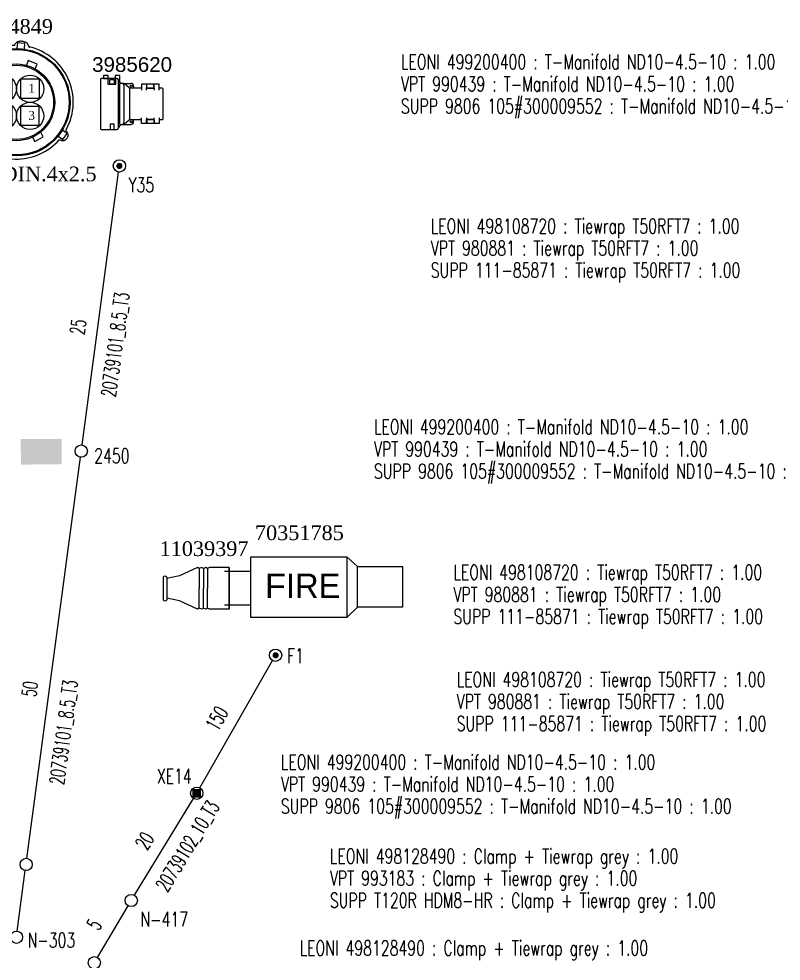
# Model space of a CAD drawing. Header units: millimetres. Extents: x -78 to 6757, y -2226 to 2184.
# Drawn here: x 2064 to 2375.1, y 1113.3 to 1497.6 of the extents above; entities that cross this region are included whole.
import ezdxf

# ---------------------------------------------------------------- set-up
doc = ezdxf.new("R2010")
doc.units = ezdxf.units.MM
doc.layers.add('LAYER_0', color=7, linetype='Continuous')
doc.styles.add('HS-BUNDLE-DIMENSION', font='ROMANS.SHX', dxfattribs={"width": 0.6, "height": 6})
doc.styles.add('HS-NODE', font='ROMANS.SHX', dxfattribs={"width": 0.7, "height": 6})
doc.styles.add('HS-PART-NO', font='ROMANS.SHX', dxfattribs={"width": 0.7, "height": 6})
doc.styles.add('MONOTXT', font='txt')
doc.styles.get("Standard").update_dxf_attribs({"font": 'TIMES.TTF'})
doc.linetypes.add('20739101', pattern='A,0.0001,-0.2,[132,ltypeshp.shx,S=0.2,R=0,X=-0.2,Y=0],-0.2', length=0.4001)
doc.linetypes.add('20739102', pattern='A,0.0001,-0.2,[132,ltypeshp.shx,S=0.2,R=0,X=-0.2,Y=0],-0.2', length=0.4001)
doc.linetypes.add('ZIPPED_TUBE', pattern='A,0.0001,-0.25,["~",Standard,S=1,R=0,X=-0.3,Y=-0.6],-0.25', length=0.5001)

# ---------------------------------------------------------------- blocks, each defined once
blk = doc.blocks.new('419030460')
at = {"layer": 'LAYER_0', "color": 7, "linetype": 'Continuous'}
for p, q in [((171.070080206222, 71.22732494211684), (166.7520335748015, 75.10539379933115)), ((127.5565848080773, 69.1373936766933), (116.7892485241197, 69.1373936766933)), ((127.5350584786615, 55.38216304065901), (116.7677221947039, 55.38216304065901)), ((171.070080206222, 54.56597768211489), (166.7520335748015, 50.39337167359557))]:
    blk.add_line(p, q, dxfattribs=at)
for points in [[(127.558867958553, 75.10539379933115), (166.7520335748015, 75.10539379933115), (166.7520335748015, 50.39337167359557), (127.558867958553, 50.39337167359557)], [(171.070080206222, 71.22732494211684), (189.3489036073404, 71.22732494211684), (189.3489036073404, 54.56597768211489), (171.070080206222, 54.56597768211489)]]:
    blk.add_lwpolyline(points, close=True, dxfattribs=at)
at = {"layer": 'LAYER_0', "color": 7, "linetype": 'Continuous', "insert": (129.1945826413323, 87.95032840918509), "char_height": 6, "width": 590.6579668816714, "attachment_point": 1}
blk.add_mtext('{\\fTimes New Roman|b0|i0|c0|p18;70351785}', dxfattribs=at)
at = {"layer": 'LAYER_0', "color": 7, "linetype": 'Continuous', "insert": (133.2840680845915, 68.31299922943532), "char_height": 10, "width": 33.75755081590228, "attachment_point": 1, "style": 'MONOTXT'}
blk.add_mtext('{\\fArial|b0|i0|c0|p34;F}IRE', dxfattribs=at)
blk = doc.blocks.new('A$C07237456')
at = {"layer": 'LAYER_0', "color": 7}
for points in [[(26.68342912519255, 58.0819884350698), (26.95784872519253, 58.35564363506982), (27.18487552519257, 58.70497443506979), (27.43483432519257, 59.01684963506981), (27.56019592519253, 59.17278723506983), (27.69090832519255, 59.31955203506981), (27.83690872519257, 59.44262043506982), (27.98290912519256, 59.56492443506981), (28.14343312519254, 59.66429643506981), (28.32765352519259, 59.72544843506983), (28.59672232519254, 59.81488323506981), (28.88031472519255, 59.86456923506983), (29.17078672519257, 59.88062163506981), (29.46125872519254, 59.8966740350698), (29.75708152519253, 59.87909283506983), (30.05061112519256, 59.83093563506981), (30.34337632519258, 59.78354283506983), (30.63308392519257, 59.70710283506981), (30.91056112519259, 59.60543763506983), (31.18803832519249, 59.50453683506982), (31.45328512519255, 59.37841083506982), (31.69712872519257, 59.23241043506982), (31.86453232519254, 59.13150963506981), (31.99218712519256, 58.98474483506983), (32.09996752519258, 58.81581243506982), (32.20774792519255, 58.64764443506981), (32.29565392519255, 58.45730883506982), (32.38508872519255, 58.26773763506983), (32.47375912519253, 58.07893083506981), (32.56472272519254, 57.8916528350698), (32.67173872519253, 57.72883563506981), (32.78639872519257, 57.56678283506981), (32.91634672519255, 57.42995523506982), (33.09215872519256, 57.34204923506983)], [(28.08228112519258, 59.1521484350698), (27.88124392519255, 56.86047723506983), (30.91132552519257, 56.5952304350698), (31.11159832519256, 58.88766603506981), (28.08228112519258, 59.1521484350698)], [(35.32420672519252, 48.54609843506982), (36.11918272519254, 50.42652243506981), (32.49592672519255, 51.9644952350698), (31.69865752519256, 50.08407123506982)], [(18.21693472519256, 36.64133283506983), (25.86093472519256, 36.64133283506983), (25.86093472519256, 44.28533283506983), (18.21693472519256, 44.28533283506983), (18.21693472519256, 36.64133283506983)], [(29.37488152519261, 36.60922803506981), (37.02117472519255, 36.60922803506981), (37.02117472519255, 44.2532280350698), (29.37488152519261, 44.2532280350698), (29.37488152519261, 36.60922803506981)], [(12.17817472519253, 37.61517843506983), (10.14792832519252, 37.72143003506979), (9.942304725192557, 33.79470723506981), (11.98095952519257, 33.68769123506981)], [(18.23069392519254, 25.53077883506983), (25.87469392519255, 25.53077883506983), (25.87469392519255, 33.17477883506982), (18.23069392519254, 33.17477883506982), (18.23069392519254, 25.53077883506983)], [(29.32060912519258, 25.50631803506982), (36.96766672519253, 25.50631803506982), (36.96766672519253, 33.15031803506984), (29.32060912519258, 33.15031803506984), (29.32060912519258, 25.50631803506982)], [(6.616400325192544, 25.19291403506983), (6.478043925192551, 24.82294443506981), (6.256367925192549, 24.46520523506982), (6.075969525192548, 24.10135083506982), (5.985770325192547, 23.91942363506983), (5.905508325192542, 23.73596763506983), (5.852000325192549, 23.54868963506983), (5.798492325192555, 23.36141163506982), (5.770209525192556, 23.17107603506982), (5.783968725192537, 22.97386083506981), (5.81530912519257, 22.52821563506983), (5.94907912519254, 22.06346043506982), (6.168461925192545, 21.64762683506982), (6.27777112519253, 21.43894563506984), (6.40848352519258, 21.24325923506981), (6.558305925192528, 21.06897603506982), (6.708128325192561, 20.89469283506983), (6.87706072519255, 20.74028403506983), (7.062809925192582, 20.61645123506982), (7.24550152519258, 20.49414723506982), (7.445774325192517, 20.41847163506983), (7.656748725192571, 20.37337203506981), (7.867723125192541, 20.32827243506983), (8.090163525192551, 20.31298443506981), (8.317190325192527, 20.31145563506983), (8.772008325192516, 20.30916243506982), (9.243643125192577, 20.36190603506983), (9.682408725192559, 20.33897403506982)], [(8.330949525192537, 24.68917443506981), (6.338158725192542, 23.53875243506983), (7.858550325192553, 20.90539443506983), (9.851341125192576, 22.05581643506982), (8.330949525192537, 24.68917443506981)], [(44.69575072519255, 21.04298643506981), (46.57617472519256, 19.72286763506981), (48.31900672519252, 22.21404723506983), (46.43858272519257, 23.53416603506982), (44.69575072519255, 21.04298643506981)], [(45.07030672519254, 19.63037523506983), (45.40664272519261, 19.57763163506983), (45.75062272519249, 19.43927523506982), (46.08695872519256, 19.34448963506982), (46.26277072519257, 19.29633243506982), (46.43093872519255, 19.25964123506982), (46.59146272519256, 19.24893963506983), (46.75963072519254, 19.23823803506982), (46.92779872519252, 19.25505483506983), (47.08832272519253, 19.31391363506981), (47.29471072519253, 19.39035363506981), (47.49345472519251, 19.50042723506981), (47.67691072519254, 19.63572603506983), (47.86036672519258, 19.77178923506982), (48.03617872519253, 19.93307763506981), (48.18905872519257, 20.11118283506982), (48.34193872519255, 20.2900524350698), (48.47188672519256, 20.48573883506982), (48.57890272519249, 20.69136243506981), (48.68591872519259, 20.89698603506982), (48.76235872519253, 21.11178243506983), (48.80822272519252, 21.32734323506983), (48.86173072519254, 21.54672603506983), (48.80057872519255, 21.77298843506983), (48.70120672519253, 22.00077963506983), (48.59419072519255, 22.22857083506982), (48.44131072519257, 22.45789083506983), (48.30371872519252, 22.68109563506982), (48.16612672519254, 22.90506483506982), (48.03617872519253, 23.12444763506981), (47.97502672519254, 23.33160003506982), (47.92151872519251, 23.54028123506982), (47.92916272519254, 23.73673203506981), (48.05911072519255, 23.91636603506982)], [(34.16996272519258, 20.72346723506981), (35.15603872519254, 18.93630003506983), (38.60348272519256, 20.84577123506983), (37.60976272519257, 22.63217403506982)]]:
    blk.add_lwpolyline(points, dxfattribs=at)
for centre, radius in [((27.67026952519255, 34.90614483506982), 21.8832432), ((27.71154712519255, 34.94665803506982), 21.4903416), ((27.61599712519258, 34.85110803506981), 15.662556), ((27.68173552519259, 34.85798763506981), 15.1496436), ((22.05192952519256, 40.41135363506981), 5.5698006), ((33.23739472519254, 40.41364683506982), 5.5698006), ((22.11613912519253, 29.3520144350698), 5.5698006), ((33.21446272519255, 29.32526043506981), 5.5698006)]:
    blk.add_circle(centre, radius, dxfattribs=at)
for centre, radius, start, end in [((27.64810192519256, 34.9328988350698), 23.157498, 91.57099999999987, 204.8299999999998), ((27.71154712519255, 34.92601923506981), 23.13915239999999, 331.5200000000001, 77.38400000000108), ((27.69396592519256, 34.86180963506981), 23.13150839999999, 218.8200000000004, 318.7799999999992)]:
    blk.add_arc(centre, radius, start, end, dxfattribs=at)
at = {"layer": 'LAYER_0', "color": 7, "linetype": 'Continuous', "width": 590.6579668816714, "attachment_point": 1}
for s, insert, char_height in [('{\\fTimes New Roman|b0|i0|c0|p18;984849}', (15.36357466438436, 68.82063232428823), 6), ('{\\fTimes New Roman|b0|i0|c0|p18;4}', (21.4658489882389, 42.38419690808859), 3.64), ('{\\fTimes New Roman|b0|i0|c0|p18;1}', (32.48928523277014, 42.38419690808859), 3.64), ('{\\fTimes New Roman|b0|i0|c0|p18;2}', (21.20338588322711, 31.10478829475105), 3.64), ('{\\fTimes New Roman|b0|i0|c0|p18;3}', (32.48928523277014, 31.36710001696752), 3.64), ('{\\fTimes New Roman|b0|i0|c0|p18;SOC.DIN.4x2.5}', (1.700591286759206, 8.669866157787439), 6)]:
    blk.add_mtext(s, dxfattribs=dict(at, insert=insert, char_height=char_height))
blk = doc.blocks.new('418615200')
at = {"layer": 'LAYER_0', "color": 7, "linetype": 'Continuous'}
blk.add_blockref('A$C07237456', (226.5889459355678, 59.80918286653655), dxfattribs=at)
blk = doc.blocks.new('492162410')
at = {"layer": 'LAYER_0', "color": 7}
for points in [[(188.22, 109.25), (180.97, 105.88)], [(193.22, 109.25), (192.34, 108.83), (191.62, 109.25), (190.7, 108.88), (189.87, 109.25), (188.93, 108.83), (188.22, 109.25)], [(188.93, 108.83), (188.93, 100.75)], [(190.7, 108.88), (190.7, 100.75)], [(192.34, 108.83), (192.34, 100.75)], [(201.22, 109.25), (193.22, 109.25)], [(201.22, 109.25), (193.22, 109.25)], [(201.22, 92.25299999999999), (201.22, 109.25)], [(201.22, 109.25), (201.22, 92.25200000000001)], [(174.22, 105.36), (174.22, 96.141)], [(180.97, 105.88), (175.72, 104.75)], [(175.72, 105.37), (175.72, 96.14)], [(188.93, 92.675), (188.93, 100.75)], [(190.7, 92.62200000000001), (190.7, 100.75)], [(192.34, 92.675), (192.34, 100.75)], [(180.97, 95.63), (175.72, 96.75200000000001)], [(188.22, 92.25200000000001), (180.97, 95.63)], [(193.22, 92.25200000000001), (192.34, 92.675), (191.62, 92.25200000000001), (190.7, 92.62200000000001), (189.87, 92.25200000000001), (188.93, 92.675), (188.22, 92.25200000000001)], [(201.22, 92.25200000000001), (193.22, 92.25200000000001)], [(201.22, 92.25200000000001), (193.22, 92.25200000000001)]]:
    blk.add_lwpolyline(points, dxfattribs=at)
for centre, start, end in [((174.97, 104.84), 34.851, 145.23), ((174.97, 96.662), 214.77, 325.15)]:
    blk.add_arc(centre, 0.9133600000000001, start, end, dxfattribs=at)
at = {"layer": 'LAYER_0', "color": 7, "linetype": 'Continuous', "insert": (172.8292346441233, 119.9668030362345), "char_height": 6, "width": 590.6579668816714, "attachment_point": 1}
blk.add_mtext('{\\fTimes New Roman|b0|i0|c0|p18;11039397}', dxfattribs=at)
blk = doc.blocks.new('A$C0C836326')
at = {"layer": 'LAYER_0', "color": 7}
for points in [[(-8.643851856504625e-09, 25.49999996802363), (-8.643851856504625e-09, 0.49999996802363)], [(8.000999991356153, 25.99999996802363), (0.4999999913561481, 25.99999996802363)], [(1.513999991356144, 25.99999996802363), (4.012999991356168, 25.99999996802363), (4.012999991356168, 27.49999996802363), (1.513999991356144, 27.49999996802363), (1.513999991356144, 25.99999996802363)], [(3.732999991356166, 25.99999996802363), (3.732999991356166, 23.03999996802362), (7.80599999135616, 23.03999996802362), (7.80599999135616, 25.99999996802363)], [(4.812999991356165, 23.03999996802362), (4.812999991356165, 25.43999996802363), (6.971999991356157, 25.43999996802363), (6.971999991356157, 23.03999996802362), (4.812999991356165, 23.03999996802362)], [(10.00099999135615, 25.97999996802362), (10.00099999135615, 27.47999996802362), (7.500999991356153, 27.47999996802362), (7.500999991356153, 25.97999996802362)], [(8.325999991356156, 25.99999996802363), (8.000999991356153, 25.99999996802363)], [(9.000999991356153, 24.99999996802363), (9.000999991356153, 0.99999996802363)], [(9.748999991356143, 24.12999996802363), (9.250999991356153, 25.36999996802363)], [(10.00099999135615, 23.75999996802362), (10.00099999135615, 25.97999996802362)], [(10.00099999135615, 2.689999968023628), (10.00099999135615, 23.30999996802363)], [(11.00099999135615, 23.49999996802363), (10.67799999135616, 23.49999996802363)], [(11.63699999135616, 23.49999996802363), (11.00099999135615, 23.49999996802363)], [(11.63699999135616, 23.49999996802363), (15.47599999135616, 23.49999996802363)], [(11.99999999135615, 22.49999996802363), (11.99999999135615, 3.49999996802363)], [(14.72599999135616, 21.22999996802362), (12.27999999135615, 23.26999996802364)], [(14.99599999135616, 5.469999968023629), (14.99599999135616, 20.52999996802363)], [(20.99599999135616, 20.99999996802363), (15.36599999135616, 20.99999996802363)], [(16.97599999135616, 21.99999996802363), (16.97599999135616, 20.99999996802363)], [(29.99599999135616, 20.99999996802363), (29.99599999135616, 22.99999996802363), (20.99599999135616, 22.99999996802363), (20.99599999135616, 20.99999996802363)], [(20.99599999135616, 20.99999996802363), (20.99599999135616, 19.99999996802363)], [(23.49599999135616, 20.99999996802363), (27.50599999135616, 20.99999996802363), (27.50599999135616, 22.99999996802363), (23.49599999135616, 22.99999996802363), (23.49599999135616, 20.99999996802363)], [(23.49599999135616, 20.99999996802363), (23.94599999135616, 22.99999996802363)], [(23.49599999135616, 20.99999996802363), (27.50599999135616, 20.99999996802363)], [(23.49599999135616, 19.99999996802363), (23.49599999135616, 20.99999996802363)], [(27.50599999135616, 20.99999996802363), (23.49599999135616, 20.99999996802363)], [(27.49599999135616, 20.99999996802363), (27.05599999135616, 22.99999996802363)], [(27.50599999135616, 20.99999996802363), (27.50599999135616, 19.99999996802363)], [(31.49599999135616, 20.99999996802363), (29.99599999135616, 20.99999996802363)], [(29.99599999135616, 19.99999996802363), (29.99599999135616, 20.99999996802363)], [(31.99599999135616, 5.49999996802363), (31.99599999135616, 20.49999996802363)], [(15.36599999135616, 4.99999996802363), (20.99599999135616, 4.99999996802363)], [(16.97599999135616, 3.99999996802363), (16.97599999135616, 4.99999996802363)], [(20.99599999135616, 4.99999996802363), (20.99599999135616, 5.99999996802363)], [(29.99599999135616, 4.99999996802363), (29.99599999135616, 2.99999996802363), (20.99599999135616, 2.99999996802363), (20.99599999135616, 4.99999996802363)], [(23.49599999135616, 5.99999996802363), (23.49599999135616, 4.99999996802363)], [(23.49599999135616, 4.99999996802363), (27.50599999135616, 4.99999996802363), (27.50599999135616, 2.99999996802363), (23.49599999135616, 2.99999996802363), (23.49599999135616, 4.99999996802363)], [(23.49599999135616, 4.99999996802363), (23.94599999135616, 2.99999996802363)], [(23.49599999135616, 4.99999996802363), (27.50599999135616, 4.99999996802363)], [(27.50599999135616, 4.99999996802363), (23.49599999135616, 4.99999996802363)], [(23.49599999135616, 4.99999996802363), (27.50599999135616, 4.99999996802363)], [(27.49599999135616, 4.99999996802363), (27.05599999135616, 2.99999996802363)], [(27.50599999135616, 4.99999996802363), (27.50599999135616, 5.99999996802363)], [(29.99599999135616, 5.99999996802363), (29.99599999135616, 4.99999996802363)], [(29.99599999135616, 4.99999996802363), (31.49599999135616, 4.99999996802363)], [(7.118999991356148, -3.197636999630049e-08), (7.118999991356148, 2.719999968023629), (4.959999991356156, 2.719999968023629), (4.959999991356156, -3.197636999630049e-08), (7.118999991356148, -3.197636999630049e-08)], [(9.748999991356143, 1.869999968023635), (9.251999991356158, 0.6299999680236255)], [(10.67799999135616, 2.49999996802363), (11.00099999135615, 2.49999996802363)], [(11.00099999135615, 2.49999996802363), (11.63699999135616, 2.49999996802363)], [(11.63699999135616, 2.49999996802363), (15.47599999135616, 2.49999996802363)], [(14.72599999135616, 4.769999968023626), (12.27899999135614, 2.729999968023634)], [(0.4659999913561563, -3.197636999630049e-08), (8.000999991356153, -3.197636999630049e-08)], [(8.000999991356153, -3.197636999630049e-08), (8.324999991356151, -3.197636999630049e-08)]]:
    blk.add_lwpolyline(points, dxfattribs=at)
for centre in [(15.65599999135615, 22.08999996802363), (15.65599999135615, 3.909999968023627)]:
    blk.add_circle(centre, 0.49995, dxfattribs=at)
for centre, radius, start, end in [((0.4999999913561481, 25.49999996802363), 0.49995, 90, 180), ((8.325999991356156, 24.99999996802363), 0.9999, 21.97900000000024, 90), ((10.67799999135616, 24.49999996802363), 0.9999, 201.7700000000003, 270), ((11.00099999135615, 22.49999996802363), 0.9999, 0, 90), ((11.63699999135616, 22.49999996802363), 0.9999, 50.06199999999999, 90), ((13.99599999135616, 20.52999996802363), 0.9999, 0, 50.22299999999998), ((15.36599999135616, 21.99999996802363), 0.9999, 230.2599999999999, 270), ((15.47599999135616, 21.99999996802363), 1.4999, 0, 90), ((31.49599999135616, 20.49999996802363), 0.49995, 0, 90), ((13.99599999135616, 5.469999968023629), 0.9999, 309.79, 0), ((15.36599999135616, 3.99999996802363), 0.9999, 90, 129.7500000000002), ((31.49599999135616, 5.49999996802363), 0.49995, 270, 0), ((0.4999999913561481, 0.49999996802363), 0.49995, 180, 270), ((8.324999991356151, 0.99999996802363), 0.9999, 270, 338.1099999999999), ((10.67799999135616, 1.49999996802363), 0.9999, 90, 158.26), ((11.00099999135615, 3.49999996802363), 0.9999, 270, 0), ((11.63699999135616, 3.49999996802363), 0.9999, 270, 309.8999999999999), ((15.47599999135616, 3.99999996802363), 1.4999, 270, 0)]:
    blk.add_arc(centre, radius, start, end, dxfattribs=at)
blk = doc.blocks.new('418889510')
at = {"layer": 'LAYER_0', "color": 7, "linetype": 'Continuous', "xscale": 0.7999999999999972, "yscale": 0.8000000000000007, "zscale": 0.8}
blk.add_blockref('A$C0C836326', (88.1337291226431, 121.3921752193942), dxfattribs=at)
at = {"layer": 'LAYER_0', "color": 7, "linetype": 'Continuous', "insert": (84.7563859977024, 150.8733284562424), "char_height": 6, "width": 590.6579668816714, "attachment_point": 1}
blk.add_mtext('{\\fArial|b0|i0|c1|p0;\\C256;3985620}', dxfattribs=at)

msp = doc.modelspace()

# ---------------------------------------------------------------- hatches: boundary and pattern name
msp.add_hatch(color=2).paths.add_polyline_path([(2081.401361404543, 1326.291255960867), (2081.422244565652, 1315.898310266944), (2064.804570357872, 1315.864919392086), (2064.783687196763, 1326.257865086009)])

# ---------------------------------------------------------------- linework, layer by layer
at = {"color": 7, "linetype": 'Continuous'}
for points in [[(2104.379036, 1437.633356, 1.25, 1.25, 1), (2105.629036, 1437.633356, 1.25, 1.25, 1)], [(2168.13684, 1238.080284, 1.25, 1.25, 1), (2169.38684, 1238.080284, 1.25, 1.25, 1)], [(2135.696250522724, 1180.917174519551, 1.767766960898598, 1.767766960898598, 0), (2137.464017483622, 1180.917174519551, 1.767766960898598, 1.767766960898598, 0), (2137.464017483622, 1182.684941480449, 1.767766960898598, 1.767766960898598, 0), (2135.696250522724, 1182.684941480449, 1.767766960898598, 1.767766960898598, 0)], [(2135.696250522724, 1182.684941480449, 1.767766960898598, 1.767766960898598, 0), (2137.464017483622, 1182.684941480449, 1.767766960898598, 1.767766960898598, 0), (2137.464017483622, 1180.917174519551, 1.767766960898598, 1.767766960898598, 0), (2135.696250522724, 1180.917174519551, 1.767766960898598, 1.767766960898598, 0)]]:
    msp.add_lwpolyline(points, format="xyseb", close=True, dxfattribs=at)
at = {"color": 7, "linetype": '20739101', "ltscale": 8}
for points in [[(2089.804951707364, 1323.83333245613), (2104.673075842157, 1435.155359758292)], [(2067.289522083708, 1155.253675159674), (2089.143031391679, 1318.877339972713)], [(2063.325354233273, 1125.545559172341), (2066.627926851199, 1150.297639279986)]]:
    msp.add_lwpolyline(points, dxfattribs=at)
at = {"color": 7, "linetype": '20739102', "ltscale": 8}
for points in [[(2137.821125138003, 1183.971297847436), (2167.520848861997, 1235.910044152564)], [(2111.172321398763, 1140.19764292163), (2135.277125001237, 1179.66747707837)], [(2096.063089359866, 1114.839676088034), (2108.591820208465, 1135.915105578719)]]:
    msp.add_lwpolyline(points, dxfattribs=at)
at = {"color": 7, "linetype": 'Continuous'}
for centre in [(2105.004036, 1437.633356), (2089.473991549522, 1321.355336214422), (2168.76184, 1238.080284), (2136.580134, 1181.801058), (2066.958561925865, 1152.775678917966), (2109.8693124, 1138.064062), (2062.994719158607, 1123.067519534361), (2094.785597168331, 1112.690719666753)]:
    msp.add_circle(centre, 2.5, dxfattribs=at)

# ---------------------------------------------------------------- block references
at = {"linetype": 'ZIPPED_TUBE'}
for name, p in [('418615200', (1808.751777329529, 1368.902167155604)), ('418889510', (2009.120311141533, 1331.129110388782)), ('419030460', (2031.142921762864, 1203.078460187453)), ('492162410', (1948.611428810512, 1164.585109062607))]:
    msp.add_blockref(name, p, dxfattribs=at)

# ---------------------------------------------------------------- texts
at = {"color": 200, "linetype": 'Continuous', "style": 'HS-PART-NO', "width": 0.7}
for s, p in [('LEONI 499200400 : T-Manifold ND10-4.5-10 : 1.00', (2219.902113438924, 1477.061542692971)), ('VPT 990439 : T-Manifold ND10-4.5-10 : 1.00', (2219.902113438924, 1468.061542692971)), ('SUPP 9806 105#300009552 : T-Manifold ND10-4.5-10 : 1.00', (2219.902113438924, 1459.061542692971)), ('LEONI 498108720 : Tiewrap T50RFT7 : 1.00', (2232.0593446237, 1410.127792)), ('VPT 980881 : Tiewrap T50RFT7 : 1.00', (2232.0593446237, 1401.127792)), ('SUPP 111-85871 : Tiewrap T50RFT7 : 1.00', (2232.0593446237, 1392.127792)), ('LEONI 499200400 : T-Manifold ND10-4.5-10 : 1.00', (2208.901657163876, 1328.187057307636)), ('VPT 990439 : T-Manifold ND10-4.5-10 : 1.00', (2208.901657163876, 1319.187057307636)), ('SUPP 9806 105#300009552 : T-Manifold ND10-4.5-10 : 1.00', (2208.901657163876, 1310.187057307636)), ('LEONI 498108720 : Tiewrap T50RFT7 : 1.00', (2241.306480575189, 1268.89915773041)), ('VPT 980881 : Tiewrap T50RFT7 : 1.00', (2241.306480575189, 1259.89915773041)), ('SUPP 111-85871 : Tiewrap T50RFT7 : 1.00', (2241.306480575189, 1250.89915773041)), ('LEONI 498108720 : Tiewrap T50RFT7 : 1.00', (2242.652498570551, 1225.18326275371)), ('VPT 980881 : Tiewrap T50RFT7 : 1.00', (2242.652498570551, 1216.18326275371)), ('SUPP 111-85871 : Tiewrap T50RFT7 : 1.00', (2242.652498570551, 1207.18326275371)), ('LEONI 499200400 : T-Manifold ND10-4.5-10 : 1.00', (2170.919663278169, 1191.502770356172)), ('VPT 990439 : T-Manifold ND10-4.5-10 : 1.00', (2170.919663278169, 1182.502770356172)), ('SUPP 9806 105#300009552 : T-Manifold ND10-4.5-10 : 1.00', (2170.919663278169, 1173.502770356172)), ('LEONI 498128490 : Clamp + Tiewrap grey : 1.00', (2190.914202998982, 1153.130642501548)), ('VPT 993183 : Clamp + Tiewrap grey : 1.00', (2190.914202998982, 1144.130642501548)), ('SUPP T120R HDM8-HR : Clamp + Tiewrap grey : 1.00', (2190.914202998982, 1135.130642501548)), ('LEONI 498128490 : Clamp + Tiewrap grey : 1.00', (2178.56519800028, 1115.679273338945))]:
    msp.add_text(s, height=6, dxfattribs=at).set_placement(p)
at = {"color": 5, "linetype": 'Continuous', "style": 'HS-NODE', "width": 0.7}
for s, p in [('Y35', (2108.754036, 1426.963356)), ('2450', (2094.742894593157, 1316.423080950673)), ('F1', (2173.459213, 1234.830574)), ('XE14', (2120.311559826412, 1185.746004567074)), ('N-417', (2113.6193124, 1127.394062)), ('N-303', (2067.547241634726, 1118.851905762771))]:
    msp.add_text(s, height=6, dxfattribs=at).set_placement(p)
at = {"color": 1, "linetype": 'Continuous', "ltscale": 8, "style": 'HS-BUNDLE-DIMENSION', "width": 0.6}
for s, rotation, p in [('20739101_8.5_T3', 82.39261999054786, (2103.483183903134, 1343.15471547703)), ('25', 82.39261999054786, (2090.730016846296, 1368.528464444338)), ('50', 82.39261999054793, (2071.008741291911, 1220.869462152233)), ('20739101_8.5_T3', 82.39261999054793, (2082.364831314113, 1185.03538568275)), ('150', 60.23812360297996, (2145.112336705128, 1206.794730676006)), ('20739102_10_T3', 58.58697874858787, (2124.599232775173, 1141.078221605446)), ('20', 58.58697874858787, (2116.286479196739, 1158.164878397524)), ('5', 59.26974596941346, (2096.521170418436, 1125.395040983122))]:
    msp.add_text(s, height=6, rotation=rotation, dxfattribs=at).set_placement(p)

doc.saveas('drawing.dxf')
